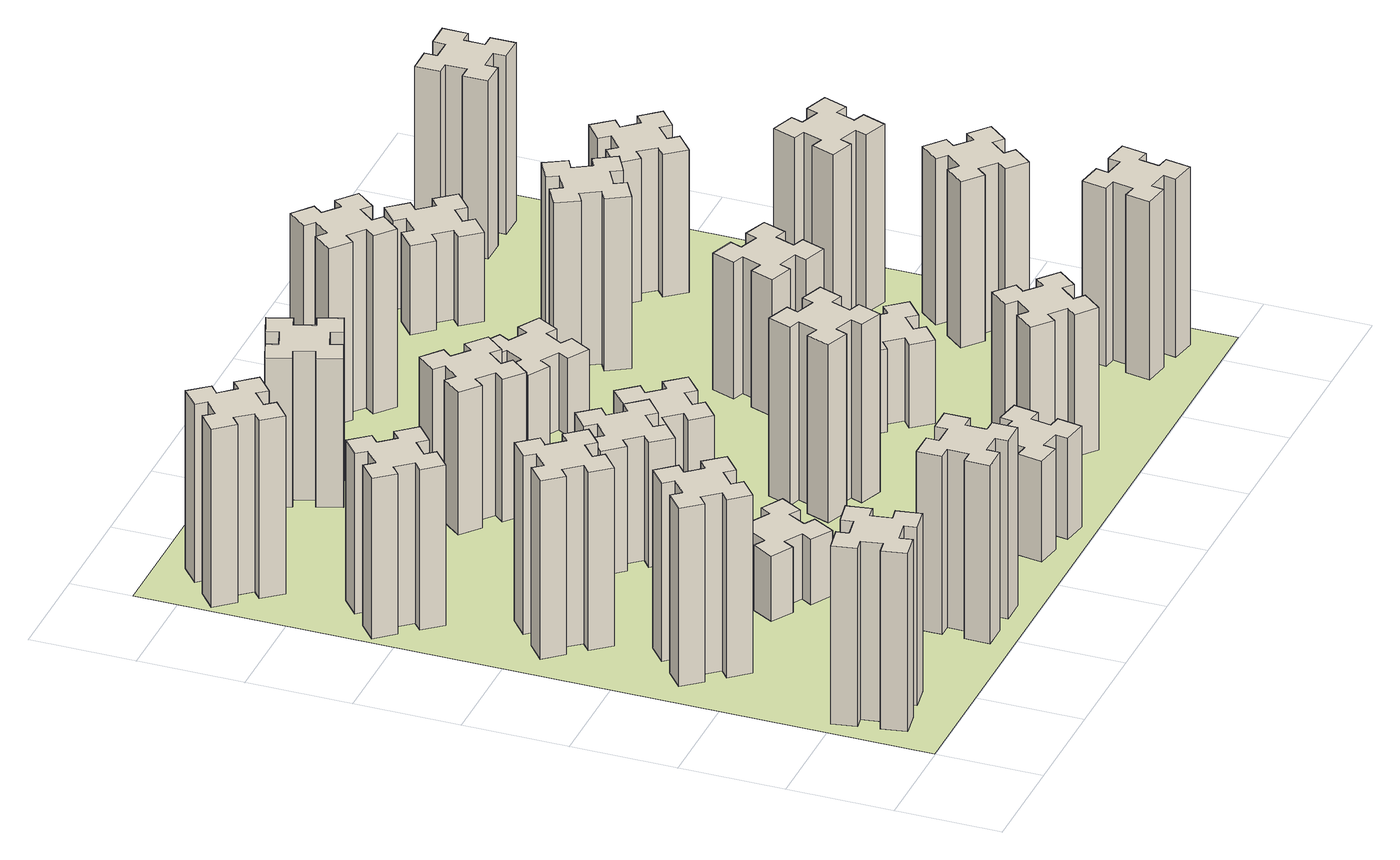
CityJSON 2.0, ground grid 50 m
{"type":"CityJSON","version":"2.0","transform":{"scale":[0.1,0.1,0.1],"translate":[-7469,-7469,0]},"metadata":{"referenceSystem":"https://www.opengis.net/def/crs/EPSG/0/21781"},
"CityObjects":{
"building1":{"type":"Building","attributes":{"class":"1000","function":"1000","usage":"1000","yearOfConstruction":2016,"roofType":"1000","measuredHeight":90,"storeysAboveGround":30,"storeysBelowGround":0},"geometry":[{"type":"Solid","lod":"1","boundaries":[[[[0,1,2,3,4,5,6,7,8,9,10,11,12,13,14,15,16,17,18,19]],[[17,16,20,21]],[[16,15,22,20]],[[15,14,23,22]],[[14,13,24,23]],[[13,12,25,24]],[[12,11,26,25]],[[11,10,27,26]],[[10,9,28,27]],[[9,8,29,28]],[[8,7,30,29]],[[7,6,31,30]],[[6,5,32,31]],[[5,4,33,32]],[[4,3,34,33]],[[3,2,35,34]],[[2,1,36,35]],[[1,0,37,36]],[[0,19,38,37]],[[19,18,39,38]],[[18,17,21,39]],[[24,25,26,27,28,29,30,31,32,33,34,35,36,37,38,39,21,20,22,23]]]]}]},
"building2":{"type":"Building","attributes":{"class":"1000","function":"1000","usage":"1000","yearOfConstruction":2016,"roofType":"1000","measuredHeight":90,"storeysAboveGround":30,"storeysBelowGround":0},"geometry":[{"type":"Solid","lod":"1","boundaries":[[[[40,41,42,43,44,45,46,47,48,49,50,51,52,53,54,55,56,57,58,59]],[[57,56,60,61]],[[56,55,62,60]],[[55,54,63,62]],[[54,53,64,63]],[[53,52,65,64]],[[52,51,66,65]],[[51,50,67,66]],[[50,49,68,67]],[[49,48,69,68]],[[48,47,70,69]],[[47,46,71,70]],[[46,45,72,71]],[[45,44,73,72]],[[44,43,74,73]],[[43,42,75,74]],[[42,41,76,75]],[[41,40,77,76]],[[40,59,78,77]],[[59,58,79,78]],[[58,57,61,79]],[[64,65,66,67,68,69,70,71,72,73,74,75,76,77,78,79,61,60,62,63]]]]}]},
"building3":{"type":"Building","attributes":{"class":"1000","function":"1000","usage":"1000","yearOfConstruction":2016,"roofType":"1000","measuredHeight":90,"storeysAboveGround":30,"storeysBelowGround":0},"geometry":[{"type":"Solid","lod":"1","boundaries":[[[[80,81,82,83,84,85,86,87,88,89,90,91,92,93,94,95,96,97,98,99]],[[97,96,100,101]],[[96,95,102,100]],[[95,94,103,102]],[[94,93,104,103]],[[93,92,105,104]],[[92,91,106,105]],[[91,90,107,106]],[[90,89,108,107]],[[89,88,109,108]],[[88,87,110,109]],[[87,86,111,110]],[[86,85,112,111]],[[85,84,113,112]],[[84,83,114,113]],[[83,82,115,114]],[[82,81,116,115]],[[81,80,117,116]],[[80,99,118,117]],[[99,98,119,118]],[[98,97,101,119]],[[104,105,106,107,108,109,110,111,112,113,114,115,116,117,118,119,101,100,102,103]]]]}]},
"building4":{"type":"Building","attributes":{"class":"1000","function":"1000","usage":"1000","yearOfConstruction":2016,"roofType":"1000","measuredHeight":81,"storeysAboveGround":30,"storeysBelowGround":0},"geometry":[{"type":"Solid","lod":"1","boundaries":[[[[120,121,122,123,124,125,126,127,128,129,130,131,132,133,134,135,136,137,138,139]],[[137,136,140,141]],[[136,135,142,140]],[[135,134,143,142]],[[134,133,144,143]],[[133,132,145,144]],[[132,131,146,145]],[[131,130,147,146]],[[130,129,148,147]],[[129,128,149,148]],[[128,127,150,149]],[[127,126,151,150]],[[126,125,152,151]],[[125,124,153,152]],[[124,123,154,153]],[[123,122,155,154]],[[122,121,156,155]],[[121,120,157,156]],[[120,139,158,157]],[[139,138,159,158]],[[138,137,141,159]],[[144,145,146,147,148,149,150,151,152,153,154,155,156,157,158,159,141,140,142,143]]]]}]},
"building5":{"type":"Building","attributes":{"class":"1000","function":"1000","usage":"1000","yearOfConstruction":2016,"roofType":"1000","measuredHeight":90,"storeysAboveGround":30,"storeysBelowGround":0},"geometry":[{"type":"Solid","lod":"1","boundaries":[[[[160,161,162,163,164,165,166,167,168,169,170,171,172,173,174,175,176,177,178,179]],[[177,176,180,181]],[[176,175,182,180]],[[175,174,183,182]],[[174,173,184,183]],[[173,172,185,184]],[[172,171,186,185]],[[171,170,187,186]],[[170,169,188,187]],[[169,168,189,188]],[[168,167,190,189]],[[167,166,191,190]],[[166,165,192,191]],[[165,164,193,192]],[[164,163,194,193]],[[163,162,195,194]],[[162,161,196,195]],[[161,160,197,196]],[[160,179,198,197]],[[179,178,199,198]],[[178,177,181,199]],[[184,185,186,187,188,189,190,191,192,193,194,195,196,197,198,199,181,180,182,183]]]]}]},
"building6":{"type":"Building","attributes":{"class":"1000","function":"1000","usage":"1000","yearOfConstruction":2016,"roofType":"1000","measuredHeight":90,"storeysAboveGround":30,"storeysBelowGround":0},"geometry":[{"type":"Solid","lod":"1","boundaries":[[[[200,201,202,203,204,205,206,207,208,209,210,211,212,213,214,215,216,217,218,219]],[[217,216,220,221]],[[216,215,222,220]],[[215,214,223,222]],[[214,213,224,223]],[[213,212,225,224]],[[212,211,226,225]],[[211,210,227,226]],[[210,209,228,227]],[[209,208,229,228]],[[208,207,230,229]],[[207,206,231,230]],[[206,205,232,231]],[[205,204,233,232]],[[204,203,234,233]],[[203,202,235,234]],[[202,201,236,235]],[[201,200,237,236]],[[200,219,238,237]],[[219,218,239,238]],[[218,217,221,239]],[[224,225,226,227,228,229,230,231,232,233,234,235,236,237,238,239,221,220,222,223]]]]}]},
"building7":{"type":"Building","attributes":{"class":"1000","function":"1000","usage":"1000","yearOfConstruction":2016,"roofType":"1000","measuredHeight":33,"storeysAboveGround":30,"storeysBelowGround":0},"geometry":[{"type":"Solid","lod":"1","boundaries":[[[[240,241,242,243,244,245,246,247,248,249,250,251,252,253,254,255,256,257,258,259]],[[257,256,260,261]],[[256,255,262,260]],[[255,254,263,262]],[[254,253,264,263]],[[253,252,265,264]],[[252,251,266,265]],[[251,250,267,266]],[[250,249,268,267]],[[249,248,269,268]],[[248,247,270,269]],[[247,246,271,270]],[[246,245,272,271]],[[245,244,273,272]],[[244,243,274,273]],[[243,242,275,274]],[[242,241,276,275]],[[241,240,277,276]],[[240,259,278,277]],[[259,258,279,278]],[[258,257,261,279]],[[264,265,266,267,268,269,270,271,272,273,274,275,276,277,278,279,261,260,262,263]]]]}]},
"building8":{"type":"Building","attributes":{"class":"1000","function":"1000","usage":"1000","yearOfConstruction":2016,"roofType":"1000","measuredHeight":63,"storeysAboveGround":30,"storeysBelowGround":0},"geometry":[{"type":"Solid","lod":"1","boundaries":[[[[280,281,282,283,284,285,286,287,288,289,290,291,292,293,294,295,296,297,298,299]],[[297,296,300,301]],[[296,295,302,300]],[[295,294,303,302]],[[294,293,304,303]],[[293,292,305,304]],[[292,291,306,305]],[[291,290,307,306]],[[290,289,308,307]],[[289,288,309,308]],[[288,287,310,309]],[[287,286,311,310]],[[286,285,312,311]],[[285,284,313,312]],[[284,283,314,313]],[[283,282,315,314]],[[282,281,316,315]],[[281,280,317,316]],[[280,299,318,317]],[[299,298,319,318]],[[298,297,301,319]],[[304,305,306,307,308,309,310,311,312,313,314,315,316,317,318,319,301,300,302,303]]]]}]},
"building9":{"type":"Building","attributes":{"class":"1000","function":"1000","usage":"1000","yearOfConstruction":2016,"roofType":"1000","measuredHeight":51,"storeysAboveGround":30,"storeysBelowGround":0},"geometry":[{"type":"Solid","lod":"1","boundaries":[[[[320,321,322,323,324,325,326,327,328,329,330,331,332,333,334,335,336,337,338,339]],[[337,336,340,341]],[[336,335,342,340]],[[335,334,343,342]],[[334,333,344,343]],[[333,332,345,344]],[[332,331,346,345]],[[331,330,347,346]],[[330,329,348,347]],[[329,328,349,348]],[[328,327,350,349]],[[327,326,351,350]],[[326,325,352,351]],[[325,324,353,352]],[[324,323,354,353]],[[323,322,355,354]],[[322,321,356,355]],[[321,320,357,356]],[[320,339,358,357]],[[339,338,359,358]],[[338,337,341,359]],[[344,345,346,347,348,349,350,351,352,353,354,355,356,357,358,359,341,340,342,343]]]]}]},
"building10":{"type":"Building","attributes":{"class":"1000","function":"1000","usage":"1000","yearOfConstruction":2016,"roofType":"1000","measuredHeight":72,"storeysAboveGround":30,"storeysBelowGround":0},"geometry":[{"type":"Solid","lod":"1","boundaries":[[[[360,361,362,363,364,365,366,367,368,369,370,371,372,373,374,375,376,377,378,379]],[[377,376,380,381]],[[376,375,382,380]],[[375,374,383,382]],[[374,373,384,383]],[[373,372,385,384]],[[372,371,386,385]],[[371,370,387,386]],[[370,369,388,387]],[[369,368,389,388]],[[368,367,390,389]],[[367,366,391,390]],[[366,365,392,391]],[[365,364,393,392]],[[364,363,394,393]],[[363,362,395,394]],[[362,361,396,395]],[[361,360,397,396]],[[360,379,398,397]],[[379,378,399,398]],[[378,377,381,399]],[[384,385,386,387,388,389,390,391,392,393,394,395,396,397,398,399,381,380,382,383]]]]}]},
"building11":{"type":"Building","attributes":{"class":"1000","function":"1000","usage":"1000","yearOfConstruction":2016,"roofType":"1000","measuredHeight":75,"storeysAboveGround":30,"storeysBelowGround":0},"geometry":[{"type":"Solid","lod":"1","boundaries":[[[[400,401,402,403,404,405,406,407,408,409,410,411,412,413,414,415,416,417,418,419]],[[417,416,420,421]],[[416,415,422,420]],[[415,414,423,422]],[[414,413,424,423]],[[413,412,425,424]],[[412,411,426,425]],[[411,410,427,426]],[[410,409,428,427]],[[409,408,429,428]],[[408,407,430,429]],[[407,406,431,430]],[[406,405,432,431]],[[405,404,433,432]],[[404,403,434,433]],[[403,402,435,434]],[[402,401,436,435]],[[401,400,437,436]],[[400,419,438,437]],[[419,418,439,438]],[[418,417,421,439]],[[424,425,426,427,428,429,430,431,432,433,434,435,436,437,438,439,421,420,422,423]]]]}]},
"building12":{"type":"Building","attributes":{"class":"1000","function":"1000","usage":"1000","yearOfConstruction":2016,"roofType":"1000","measuredHeight":90,"storeysAboveGround":30,"storeysBelowGround":0},"geometry":[{"type":"Solid","lod":"1","boundaries":[[[[440,441,442,443,444,445,446,447,448,449,450,451,452,453,454,455,456,457,458,459]],[[457,456,460,461]],[[456,455,462,460]],[[455,454,463,462]],[[454,453,464,463]],[[453,452,465,464]],[[452,451,466,465]],[[451,450,467,466]],[[450,449,468,467]],[[449,448,469,468]],[[448,447,470,469]],[[447,446,471,470]],[[446,445,472,471]],[[445,444,473,472]],[[444,443,474,473]],[[443,442,475,474]],[[442,441,476,475]],[[441,440,477,476]],[[440,459,478,477]],[[459,458,479,478]],[[458,457,461,479]],[[464,465,466,467,468,469,470,471,472,473,474,475,476,477,478,479,461,460,462,463]]]]}]},
"building13":{"type":"Building","attributes":{"class":"1000","function":"1000","usage":"1000","yearOfConstruction":2016,"roofType":"1000","measuredHeight":30,"storeysAboveGround":30,"storeysBelowGround":0},"geometry":[{"type":"Solid","lod":"1","boundaries":[[[[480,481,482,483,484,485,486,487,488,489,490,491,492,493,494,495,496,497,498,499]],[[497,496,500,501]],[[496,495,502,500]],[[495,494,503,502]],[[494,493,504,503]],[[493,492,505,504]],[[492,491,506,505]],[[491,490,507,506]],[[490,489,508,507]],[[489,488,509,508]],[[488,487,510,509]],[[487,486,511,510]],[[486,485,512,511]],[[485,484,513,512]],[[484,483,514,513]],[[483,482,515,514]],[[482,481,516,515]],[[481,480,517,516]],[[480,499,518,517]],[[499,498,519,518]],[[498,497,501,519]],[[504,505,506,507,508,509,510,511,512,513,514,515,516,517,518,519,501,500,502,503]]]]}]},
"building14":{"type":"Building","attributes":{"class":"1000","function":"1000","usage":"1000","yearOfConstruction":2016,"roofType":"1000","measuredHeight":39,"storeysAboveGround":30,"storeysBelowGround":0},"geometry":[{"type":"Solid","lod":"1","boundaries":[[[[520,521,522,523,524,525,526,527,528,529,530,531,532,533,534,535,536,537,538,539]],[[537,536,540,541]],[[536,535,542,540]],[[535,534,543,542]],[[534,533,544,543]],[[533,532,545,544]],[[532,531,546,545]],[[531,530,547,546]],[[530,529,548,547]],[[529,528,549,548]],[[528,527,550,549]],[[527,526,551,550]],[[526,525,552,551]],[[525,524,553,552]],[[524,523,554,553]],[[523,522,555,554]],[[522,521,556,555]],[[521,520,557,556]],[[520,539,558,557]],[[539,538,559,558]],[[538,537,541,559]],[[544,545,546,547,548,549,550,551,552,553,554,555,556,557,558,559,541,540,542,543]]]]}]},
"building15":{"type":"Building","attributes":{"class":"1000","function":"1000","usage":"1000","yearOfConstruction":2016,"roofType":"1000","measuredHeight":72,"storeysAboveGround":30,"storeysBelowGround":0},"geometry":[{"type":"Solid","lod":"1","boundaries":[[[[560,561,562,563,564,565,566,567,568,569,570,571,572,573,574,575,576,577,578,579]],[[577,576,580,581]],[[576,575,582,580]],[[575,574,583,582]],[[574,573,584,583]],[[573,572,585,584]],[[572,571,586,585]],[[571,570,587,586]],[[570,569,588,587]],[[569,568,589,588]],[[568,567,590,589]],[[567,566,591,590]],[[566,565,592,591]],[[565,564,593,592]],[[564,563,594,593]],[[563,562,595,594]],[[562,561,596,595]],[[561,560,597,596]],[[560,579,598,597]],[[579,578,599,598]],[[578,577,581,599]],[[584,585,586,587,588,589,590,591,592,593,594,595,596,597,598,599,581,580,582,583]]]]}]},
"building16":{"type":"Building","attributes":{"class":"1000","function":"1000","usage":"1000","yearOfConstruction":2016,"roofType":"1000","measuredHeight":90,"storeysAboveGround":30,"storeysBelowGround":0},"geometry":[{"type":"Solid","lod":"1","boundaries":[[[[600,601,602,603,604,605,606,607,608,609,610,611,612,613,614,615,616,617,618,619]],[[617,616,620,621]],[[616,615,622,620]],[[615,614,623,622]],[[614,613,624,623]],[[613,612,625,624]],[[612,611,626,625]],[[611,610,627,626]],[[610,609,628,627]],[[609,608,629,628]],[[608,607,630,629]],[[607,606,631,630]],[[606,605,632,631]],[[605,604,633,632]],[[604,603,634,633]],[[603,602,635,634]],[[602,601,636,635]],[[601,600,637,636]],[[600,619,638,637]],[[619,618,639,638]],[[618,617,621,639]],[[624,625,626,627,628,629,630,631,632,633,634,635,636,637,638,639,621,620,622,623]]]]}]},
"building17":{"type":"Building","attributes":{"class":"1000","function":"1000","usage":"1000","yearOfConstruction":2016,"roofType":"1000","measuredHeight":42,"storeysAboveGround":30,"storeysBelowGround":0},"geometry":[{"type":"Solid","lod":"1","boundaries":[[[[640,641,642,643,644,645,646,647,648,649,650,651,652,653,654,655,656,657,658,659]],[[657,656,660,661]],[[656,655,662,660]],[[655,654,663,662]],[[654,653,664,663]],[[653,652,665,664]],[[652,651,666,665]],[[651,650,667,666]],[[650,649,668,667]],[[649,648,669,668]],[[648,647,670,669]],[[647,646,671,670]],[[646,645,672,671]],[[645,644,673,672]],[[644,643,674,673]],[[643,642,675,674]],[[642,641,676,675]],[[641,640,677,676]],[[640,659,678,677]],[[659,658,679,678]],[[658,657,661,679]],[[664,665,666,667,668,669,670,671,672,673,674,675,676,677,678,679,661,660,662,663]]]]}]},
"building18":{"type":"Building","attributes":{"class":"1000","function":"1000","usage":"1000","yearOfConstruction":2016,"roofType":"1000","measuredHeight":69,"storeysAboveGround":30,"storeysBelowGround":0},"geometry":[{"type":"Solid","lod":"1","boundaries":[[[[680,681,682,683,684,685,686,687,688,689,690,691,692,693,694,695,696,697,698,699]],[[697,696,700,701]],[[696,695,702,700]],[[695,694,703,702]],[[694,693,704,703]],[[693,692,705,704]],[[692,691,706,705]],[[691,690,707,706]],[[690,689,708,707]],[[689,688,709,708]],[[688,687,710,709]],[[687,686,711,710]],[[686,685,712,711]],[[685,684,713,712]],[[684,683,714,713]],[[683,682,715,714]],[[682,681,716,715]],[[681,680,717,716]],[[680,699,718,717]],[[699,698,719,718]],[[698,697,701,719]],[[704,705,706,707,708,709,710,711,712,713,714,715,716,717,718,719,701,700,702,703]]]]}]},
"building19":{"type":"Building","attributes":{"class":"1000","function":"1000","usage":"1000","yearOfConstruction":2016,"roofType":"1000","measuredHeight":87,"storeysAboveGround":30,"storeysBelowGround":0},"geometry":[{"type":"Solid","lod":"1","boundaries":[[[[720,721,722,723,724,725,726,727,728,729,730,731,732,733,734,735,736,737,738,739]],[[737,736,740,741]],[[736,735,742,740]],[[735,734,743,742]],[[734,733,744,743]],[[733,732,745,744]],[[732,731,746,745]],[[731,730,747,746]],[[730,729,748,747]],[[729,728,749,748]],[[728,727,750,749]],[[727,726,751,750]],[[726,725,752,751]],[[725,724,753,752]],[[724,723,754,753]],[[723,722,755,754]],[[722,721,756,755]],[[721,720,757,756]],[[720,739,758,757]],[[739,738,759,758]],[[738,737,741,759]],[[744,745,746,747,748,749,750,751,752,753,754,755,756,757,758,759,741,740,742,743]]]]}]},
"building20":{"type":"Building","attributes":{"class":"1000","function":"1000","usage":"1000","yearOfConstruction":2016,"roofType":"1000","measuredHeight":90,"storeysAboveGround":30,"storeysBelowGround":0},"geometry":[{"type":"Solid","lod":"1","boundaries":[[[[760,761,762,763,764,765,766,767,768,769,770,771,772,773,774,775,776,777,778,779]],[[777,776,780,781]],[[776,775,782,780]],[[775,774,783,782]],[[774,773,784,783]],[[773,772,785,784]],[[772,771,786,785]],[[771,770,787,786]],[[770,769,788,787]],[[769,768,789,788]],[[768,767,790,789]],[[767,766,791,790]],[[766,765,792,791]],[[765,764,793,792]],[[764,763,794,793]],[[763,762,795,794]],[[762,761,796,795]],[[761,760,797,796]],[[760,779,798,797]],[[779,778,799,798]],[[778,777,781,799]],[[784,785,786,787,788,789,790,791,792,793,794,795,796,797,798,799,781,780,782,783]]]]}]},
"building21":{"type":"Building","attributes":{"class":"1000","function":"1000","usage":"1000","yearOfConstruction":2016,"roofType":"1000","measuredHeight":45,"storeysAboveGround":30,"storeysBelowGround":0},"geometry":[{"type":"Solid","lod":"1","boundaries":[[[[800,801,802,803,804,805,806,807,808,809,810,811,812,813,814,815,816,817,818,819]],[[817,816,820,821]],[[816,815,822,820]],[[815,814,823,822]],[[814,813,824,823]],[[813,812,825,824]],[[812,811,826,825]],[[811,810,827,826]],[[810,809,828,827]],[[809,808,829,828]],[[808,807,830,829]],[[807,806,831,830]],[[806,805,832,831]],[[805,804,833,832]],[[804,803,834,833]],[[803,802,835,834]],[[802,801,836,835]],[[801,800,837,836]],[[800,819,838,837]],[[819,818,839,838]],[[818,817,821,839]],[[824,825,826,827,828,829,830,831,832,833,834,835,836,837,838,839,821,820,822,823]]]]}]},
"building22":{"type":"Building","attributes":{"class":"1000","function":"1000","usage":"1000","yearOfConstruction":2016,"roofType":"1000","measuredHeight":84,"storeysAboveGround":30,"storeysBelowGround":0},"geometry":[{"type":"Solid","lod":"1","boundaries":[[[[840,841,842,843,844,845,846,847,848,849,850,851,852,853,854,855,856,857,858,859]],[[857,856,860,861]],[[856,855,862,860]],[[855,854,863,862]],[[854,853,864,863]],[[853,852,865,864]],[[852,851,866,865]],[[851,850,867,866]],[[850,849,868,867]],[[849,848,869,868]],[[848,847,870,869]],[[847,846,871,870]],[[846,845,872,871]],[[845,844,873,872]],[[844,843,874,873]],[[843,842,875,874]],[[842,841,876,875]],[[841,840,877,876]],[[840,859,878,877]],[[859,858,879,878]],[[858,857,861,879]],[[864,865,866,867,868,869,870,871,872,873,874,875,876,877,878,879,861,860,862,863]]]]}]},
"building23":{"type":"Building","attributes":{"class":"1000","function":"1000","usage":"1000","yearOfConstruction":2016,"roofType":"1000","measuredHeight":90,"storeysAboveGround":30,"storeysBelowGround":0},"geometry":[{"type":"Solid","lod":"1","boundaries":[[[[880,881,882,883,884,885,886,887,888,889,890,891,892,893,894,895,896,897,898,899]],[[897,896,900,901]],[[896,895,902,900]],[[895,894,903,902]],[[894,893,904,903]],[[893,892,905,904]],[[892,891,906,905]],[[891,890,907,906]],[[890,889,908,907]],[[889,888,909,908]],[[888,887,910,909]],[[887,886,911,910]],[[886,885,912,911]],[[885,884,913,912]],[[884,883,914,913]],[[883,882,915,914]],[[882,881,916,915]],[[881,880,917,916]],[[880,899,918,917]],[[899,898,919,918]],[[898,897,901,919]],[[904,905,906,907,908,909,910,911,912,913,914,915,916,917,918,919,901,900,902,903]]]]}]},
"building24":{"type":"Building","attributes":{"class":"1000","function":"1000","usage":"1000","yearOfConstruction":2016,"roofType":"1000","measuredHeight":72,"storeysAboveGround":30,"storeysBelowGround":0},"geometry":[{"type":"Solid","lod":"1","boundaries":[[[[920,921,922,923,924,925,926,927,928,929,930,931,932,933,934,935,936,937,938,939]],[[937,936,940,941]],[[936,935,942,940]],[[935,934,943,942]],[[934,933,944,943]],[[933,932,945,944]],[[932,931,946,945]],[[931,930,947,946]],[[930,929,948,947]],[[929,928,949,948]],[[928,927,950,949]],[[927,926,951,950]],[[926,925,952,951]],[[925,924,953,952]],[[924,923,954,953]],[[923,922,955,954]],[[922,921,956,955]],[[921,920,957,956]],[[920,939,958,957]],[[939,938,959,958]],[[938,937,941,959]],[[944,945,946,947,948,949,950,951,952,953,954,955,956,957,958,959,941,940,942,943]]]]}]},
"building25":{"type":"Building","attributes":{"class":"1000","function":"1000","usage":"1000","yearOfConstruction":2016,"roofType":"1000","measuredHeight":90,"storeysAboveGround":30,"storeysBelowGround":0},"geometry":[{"type":"Solid","lod":"1","boundaries":[[[[960,961,962,963,964,965,966,967,968,969,970,971,972,973,974,975,976,977,978,979]],[[977,976,980,981]],[[976,975,982,980]],[[975,974,983,982]],[[974,973,984,983]],[[973,972,985,984]],[[972,971,986,985]],[[971,970,987,986]],[[970,969,988,987]],[[969,968,989,988]],[[968,967,990,989]],[[967,966,991,990]],[[966,965,992,991]],[[965,964,993,992]],[[964,963,994,993]],[[963,962,995,994]],[[962,961,996,995]],[[961,960,997,996]],[[960,979,998,997]],[[979,978,999,998]],[[978,977,981,999]],[[984,985,986,987,988,989,990,991,992,993,994,995,996,997,998,999,981,980,982,983]]]]}]},
"landuse1":{"type":"LandUse","attributes":{"name":"plot1","function":"1010"},"geometry":[{"type":"MultiSurface","lod":"1","boundaries":[[[1000,1001,1002,1003]]]}]}
},
"vertices":[
[305,492,0],[207,475,0],[197,534,0],[78,513,0],[99,395,0],[158,405,0],[176,307,0],[117,297,0],[137,178,0],[256,199,0],[245,258,0],[344,276,0],[354,217,0],[472,237,0],[451,356,0],[392,345,0],[375,444,0],[434,454,0],[413,572,0],[295,551,0],[375,444,900],[434,454,900],[392,345,900],[451,356,900],[472,237,900],[354,217,900],[344,276,900],[245,258,900],[256,199,900],[137,178,900],[117,297,900],[176,307,900],[158,405,900],[99,395,900],[78,513,900],[197,534,900],[207,475,900],[305,492,900],[295,551,900],[413,572,900],
[492,1248,0],[427,1324,0],[473,1363,0],[396,1455,0],[304,1378,0],[343,1332,0],[266,1267,0],[228,1313,0],[136,1236,0],[213,1144,0],[259,1183,0],[323,1106,0],[277,1068,0],[354,976,0],[446,1053,0],[408,1099,0],[484,1163,0],[523,1117,0],[615,1194,0],[538,1286,0],[484,1163,900],[523,1117,900],[408,1099,900],[446,1053,900],[354,976,900],[277,1068,900],[323,1106,900],[259,1183,900],[213,1144,900],[136,1236,900],[228,1313,900],[266,1267,900],[343,1332,900],[304,1378,900],[396,1455,900],[473,1363,900],[427,1324,900],[492,1248,900],[538,1286,900],[615,1194,900],
[492,1888,0],[427,1964,0],[473,2003,0],[396,2095,0],[304,2018,0],[343,1972,0],[266,1907,0],[228,1953,0],[136,1876,0],[213,1784,0],[259,1823,0],[323,1746,0],[277,1708,0],[354,1616,0],[446,1693,0],[408,1739,0],[484,1803,0],[523,1757,0],[615,1834,0],[538,1926,0],[484,1803,900],[523,1757,900],[408,1739,900],[446,1693,900],[354,1616,900],[277,1708,900],[323,1746,900],[259,1823,900],[213,1784,900],[136,1876,900],[228,1953,900],[266,1907,900],[343,1972,900],[304,2018,900],[396,2095,900],[473,2003,900],[427,1964,900],[492,1888,900],[538,1926,900],[615,1834,900],
[243,2712,0],[166,2647,0],[128,2693,0],[36,2616,0],[113,2524,0],[159,2563,0],[223,2486,0],[177,2448,0],[254,2356,0],[346,2433,0],[308,2479,0],[384,2543,0],[423,2497,0],[515,2574,0],[438,2666,0],[392,2628,0],[327,2704,0],[373,2743,0],[296,2835,0],[204,2758,0],[327,2704,810],[373,2743,810],[392,2628,810],[438,2666,810],[515,2574,810],[423,2497,810],[384,2543,810],[308,2479,810],[346,2433,810],[254,2356,810],[177,2448,810],[223,2486,810],[159,2563,810],[113,2524,810],[36,2616,810],[128,2693,810],[166,2647,810],[243,2712,810],[204,2758,810],[296,2835,810],
[1225,225,0],[1225,325,0],[1285,325,0],[1285,445,0],[1165,445,0],[1165,385,0],[1065,385,0],[1065,445,0],[945,445,0],[945,325,0],[1005,325,0],[1005,225,0],[945,225,0],[945,105,0],[1065,105,0],[1065,165,0],[1165,165,0],[1165,105,0],[1285,105,0],[1285,225,0],[1165,165,900],[1165,105,900],[1065,165,900],[1065,105,900],[945,105,900],[945,225,900],[1005,225,900],[1005,325,900],[945,325,900],[945,445,900],[1065,445,900],[1065,385,900],[1165,385,900],[1165,445,900],[1285,445,900],[1285,325,900],[1225,325,900],[1225,225,900],[1285,225,900],[1285,105,900],
[243,3452,0],[166,3387,0],[128,3433,0],[36,3356,0],[113,3264,0],[159,3303,0],[223,3226,0],[177,3188,0],[254,3096,0],[346,3173,0],[308,3219,0],[384,3283,0],[423,3237,0],[515,3314,0],[438,3406,0],[392,3368,0],[327,3444,0],[373,3483,0],[296,3575,0],[204,3498,0],[327,3444,900],[373,3483,900],[392,3368,900],[438,3406,900],[515,3314,900],[423,3237,900],[384,3283,900],[308,3219,900],[346,3173,900],[254,3096,900],[177,3188,900],[223,3226,900],[159,3303,900],[113,3264,900],[36,3356,900],[128,3433,900],[166,3387,900],[243,3452,900],[204,3498,900],[296,3575,900],
[1086,1017,0],[1136,1104,0],[1188,1074,0],[1248,1178,0],[1144,1238,0],[1114,1186,0],[1027,1236,0],[1057,1288,0],[953,1348,0],[893,1244,0],[945,1214,0],[895,1127,0],[843,1157,0],[783,1053,0],[887,993,0],[917,1045,0],[1004,995,0],[974,943,0],[1078,883,0],[1138,987,0],[1004,995,330],[974,943,330],[917,1045,330],[887,993,330],[783,1053,330],[843,1157,330],[895,1127,330],[945,1214,330],[893,1244,330],[953,1348,330],[1057,1288,330],[1027,1236,330],[1114,1186,330],[1144,1238,330],[1248,1178,330],[1188,1074,330],[1136,1104,330],[1086,1017,330],[1138,987,330],[1078,883,330],
[1083,1972,0],[1006,1907,0],[968,1953,0],[876,1876,0],[953,1784,0],[999,1823,0],[1063,1746,0],[1017,1708,0],[1094,1616,0],[1186,1693,0],[1148,1739,0],[1224,1803,0],[1263,1757,0],[1355,1834,0],[1278,1926,0],[1232,1888,0],[1167,1964,0],[1213,2003,0],[1136,2095,0],[1044,2018,0],[1167,1964,630],[1213,2003,630],[1232,1888,630],[1278,1926,630],[1355,1834,630],[1263,1757,630],[1224,1803,630],[1148,1739,630],[1186,1693,630],[1094,1616,630],[1017,1708,630],[1063,1746,630],[999,1823,630],[953,1784,630],[876,1876,630],[968,1953,630],[1006,1907,630],[1083,1972,630],[1044,2018,630],[1136,2095,630],
[1756,344,0],[1738,245,0],[1679,256,0],[1658,137,0],[1777,117,0],[1787,176,0],[1885,158,0],[1875,99,0],[1993,78,0],[2014,197,0],[1955,207,0],[1972,305,0],[2031,295,0],[2052,413,0],[1934,434,0],[1924,375,0],[1825,392,0],[1836,451,0],[1717,472,0],[1697,354,0],[1825,392,510],[1836,451,510],[1924,375,510],[1934,434,510],[2052,413,510],[2031,295,510],[1972,305,510],[1955,207,510],[2014,197,510],[1993,78,510],[1875,99,510],[1885,158,510],[1787,176,510],[1777,117,510],[1658,137,510],[1679,256,510],[1738,245,510],[1756,344,510],[1697,354,510],[1717,472,510],
[1267,2486,0],[1332,2563,0],[1378,2524,0],[1455,2616,0],[1363,2693,0],[1324,2647,0],[1248,2712,0],[1286,2758,0],[1194,2835,0],[1117,2743,0],[1163,2704,0],[1099,2628,0],[1053,2666,0],[976,2574,0],[1068,2497,0],[1106,2543,0],[1183,2479,0],[1144,2433,0],[1236,2356,0],[1313,2448,0],[1183,2479,720],[1144,2433,720],[1106,2543,720],[1068,2497,720],[976,2574,720],[1053,2666,720],[1099,2628,720],[1163,2704,720],[1117,2743,720],[1194,2835,720],[1286,2758,720],[1248,2712,720],[1324,2647,720],[1363,2693,720],[1455,2616,720],[1378,2524,720],[1332,2563,720],[1267,2486,720],[1313,2448,720],[1236,2356,720],
[1125,3456,0],[1031,3422,0],[1010,3478,0],[897,3437,0],[939,3324,0],[995,3345,0],[1029,3251,0],[973,3230,0],[1014,3117,0],[1127,3159,0],[1106,3215,0],[1200,3249,0],[1220,3193,0],[1333,3234,0],[1292,3347,0],[1236,3326,0],[1202,3420,0],[1258,3440,0],[1217,3553,0],[1104,3512,0],[1202,3420,750],[1258,3440,750],[1236,3326,750],[1292,3347,750],[1333,3234,750],[1220,3193,750],[1200,3249,750],[1106,3215,750],[1127,3159,750],[1014,3117,750],[973,3230,750],[1029,3251,750],[995,3345,750],[939,3324,750],[897,3437,750],[1010,3478,750],[1031,3422,750],[1125,3456,750],[1104,3512,750],[1217,3553,750],
[1769,1300,0],[1735,1206,0],[1679,1227,0],[1637,1114,0],[1750,1073,0],[1771,1129,0],[1865,1095,0],[1844,1039,0],[1957,997,0],[1998,1110,0],[1942,1131,0],[1976,1225,0],[2032,1204,0],[2073,1317,0],[1960,1358,0],[1940,1302,0],[1846,1336,0],[1867,1392,0],[1754,1433,0],[1713,1320,0],[1846,1336,900],[1867,1392,900],[1940,1302,900],[1960,1358,900],[2073,1317,900],[2032,1204,900],[1976,1225,900],[1942,1131,900],[1998,1110,900],[1957,997,900],[1844,1039,900],[1865,1095,900],[1771,1129,900],[1750,1073,900],[1637,1114,900],[1679,1227,900],[1735,1206,900],[1769,1300,900],[1713,1320,900],[1754,1433,900],
[1972,1988,0],[1907,2064,0],[1953,2103,0],[1876,2195,0],[1784,2118,0],[1823,2072,0],[1746,2007,0],[1708,2053,0],[1616,1976,0],[1693,1884,0],[1739,1923,0],[1803,1846,0],[1757,1808,0],[1834,1716,0],[1926,1793,0],[1888,1839,0],[1964,1903,0],[2003,1857,0],[2095,1934,0],[2018,2026,0],[1964,1903,300],[2003,1857,300],[1888,1839,300],[1926,1793,300],[1834,1716,300],[1757,1808,300],[1803,1846,300],[1739,1923,300],[1693,1884,300],[1616,1976,300],[1708,2053,300],[1746,2007,300],[1823,2072,300],[1784,2118,300],[1876,2195,300],[1953,2103,300],[1907,2064,300],[1972,1988,300],[2018,2026,300],[2095,1934,300],
[2026,2497,0],[2076,2584,0],[2128,2554,0],[2188,2658,0],[2084,2718,0],[2054,2666,0],[1967,2716,0],[1997,2768,0],[1893,2828,0],[1833,2724,0],[1885,2694,0],[1835,2607,0],[1783,2637,0],[1723,2533,0],[1827,2473,0],[1857,2525,0],[1944,2475,0],[1914,2423,0],[2018,2363,0],[2078,2467,0],[1944,2475,390],[1914,2423,390],[1857,2525,390],[1827,2473,390],[1723,2533,390],[1783,2637,390],[1835,2607,390],[1885,2694,390],[1833,2724,390],[1893,2828,390],[1997,2768,390],[1967,2716,390],[2054,2666,390],[2084,2718,390],[2188,2658,390],[2128,2554,390],[2076,2584,390],[2026,2497,390],[2078,2467,390],[2018,2363,390],
[2486,423,0],[2563,359,0],[2524,313,0],[2616,236,0],[2693,328,0],[2647,366,0],[2712,443,0],[2758,404,0],[2835,496,0],[2743,573,0],[2704,527,0],[2628,592,0],[2666,638,0],[2574,715,0],[2497,623,0],[2543,584,0],[2479,508,0],[2433,546,0],[2356,454,0],[2448,377,0],[2479,508,720],[2433,546,720],[2543,584,720],[2497,623,720],[2574,715,720],[2666,638,720],[2628,592,720],[2704,527,720],[2743,573,720],[2835,496,720],[2758,404,720],[2712,443,720],[2647,366,720],[2693,328,720],[2616,236,720],[2524,313,720],[2563,359,720],[2486,423,720],[2448,377,720],[2356,454,720],
[1746,3383,0],[1823,3319,0],[1784,3273,0],[1876,3196,0],[1953,3288,0],[1907,3326,0],[1972,3403,0],[2018,3364,0],[2095,3456,0],[2003,3533,0],[1964,3487,0],[1888,3552,0],[1926,3598,0],[1834,3675,0],[1757,3583,0],[1803,3544,0],[1739,3468,0],[1693,3506,0],[1616,3414,0],[1708,3337,0],[1739,3468,900],[1693,3506,900],[1803,3544,900],[1757,3583,900],[1834,3675,900],[1926,3598,900],[1888,3552,900],[1964,3487,900],[2003,3533,900],[2095,3456,900],[2018,3364,900],[1972,3403,900],[1907,3326,900],[1953,3288,900],[1876,3196,900],[1784,3273,900],[1823,3319,900],[1746,3383,900],[1708,3337,900],[1616,3414,900],
[2563,1332,0],[2486,1267,0],[2448,1313,0],[2356,1236,0],[2433,1144,0],[2479,1183,0],[2543,1106,0],[2497,1068,0],[2574,976,0],[2666,1053,0],[2628,1099,0],[2704,1163,0],[2743,1117,0],[2835,1194,0],[2758,1286,0],[2712,1248,0],[2647,1324,0],[2693,1363,0],[2616,1455,0],[2524,1378,0],[2647,1324,420],[2693,1363,420],[2712,1248,420],[2758,1286,420],[2835,1194,420],[2743,1117,420],[2704,1163,420],[2628,1099,420],[2666,1053,420],[2574,976,420],[2497,1068,420],[2543,1106,420],[2479,1183,420],[2433,1144,420],[2356,1236,420],[2448,1313,420],[2486,1267,420],[2563,1332,420],[2524,1378,420],[2616,1455,420],
[2682,1671,0],[2716,1765,0],[2772,1744,0],[2813,1857,0],[2700,1898,0],[2680,1842,0],[2586,1876,0],[2607,1932,0],[2494,1973,0],[2453,1860,0],[2509,1840,0],[2475,1746,0],[2419,1767,0],[2377,1654,0],[2490,1613,0],[2511,1669,0],[2605,1635,0],[2584,1579,0],[2697,1537,0],[2738,1650,0],[2605,1635,690],[2584,1579,690],[2511,1669,690],[2490,1613,690],[2377,1654,690],[2419,1767,690],[2475,1746,690],[2509,1840,690],[2453,1860,690],[2494,1973,690],[2607,1932,690],[2586,1876,690],[2680,1842,690],[2700,1898,690],[2813,1857,690],[2772,1744,690],[2716,1765,690],[2682,1671,690],[2738,1650,690],[2697,1537,690],
[2607,2475,0],[2694,2525,0],[2724,2473,0],[2828,2533,0],[2768,2637,0],[2716,2607,0],[2666,2694,0],[2718,2724,0],[2658,2828,0],[2554,2768,0],[2584,2716,0],[2497,2666,0],[2467,2718,0],[2363,2658,0],[2423,2554,0],[2475,2584,0],[2525,2497,0],[2473,2467,0],[2533,2363,0],[2637,2423,0],[2525,2497,870],[2473,2467,870],[2475,2584,870],[2423,2554,870],[2363,2658,870],[2467,2718,870],[2497,2666,870],[2584,2716,870],[2554,2768,870],[2658,2828,870],[2718,2724,870],[2666,2694,870],[2716,2607,870],[2768,2637,870],[2828,2533,870],[2724,2473,870],[2694,2525,870],[2607,2475,870],[2637,2423,870],[2533,2363,870],
[3504,475,0],[3405,492,0],[3416,551,0],[3297,572,0],[3277,454,0],[3336,444,0],[3318,345,0],[3259,356,0],[3238,237,0],[3357,217,0],[3367,276,0],[3465,258,0],[3455,199,0],[3573,178,0],[3594,297,0],[3535,307,0],[3552,405,0],[3611,395,0],[3632,513,0],[3514,534,0],[3552,405,900],[3611,395,900],[3535,307,900],[3594,297,900],[3573,178,900],[3455,199,900],[3465,258,900],[3367,276,900],[3357,217,900],[3238,237,900],[3259,356,900],[3318,345,900],[3336,444,900],[3277,454,900],[3297,572,900],[3416,551,900],[3405,492,900],[3504,475,900],[3514,534,900],[3632,513,900],
[2812,3368,0],[2747,3444,0],[2793,3483,0],[2716,3575,0],[2624,3498,0],[2663,3452,0],[2586,3387,0],[2548,3433,0],[2456,3356,0],[2533,3264,0],[2579,3303,0],[2643,3226,0],[2597,3188,0],[2674,3096,0],[2766,3173,0],[2728,3219,0],[2804,3283,0],[2843,3237,0],[2935,3314,0],[2858,3406,0],[2804,3283,450],[2843,3237,450],[2728,3219,450],[2766,3173,450],[2674,3096,450],[2597,3188,450],[2643,3226,450],[2579,3303,450],[2533,3264,450],[2456,3356,450],[2548,3433,450],[2586,3387,450],[2663,3452,450],[2624,3498,450],[2716,3575,450],[2793,3483,450],[2747,3444,450],[2812,3368,450],[2858,3406,450],[2935,3314,450],
[3487,1006,0],[3552,1083,0],[3598,1044,0],[3675,1136,0],[3583,1213,0],[3544,1167,0],[3468,1232,0],[3506,1278,0],[3414,1355,0],[3337,1263,0],[3383,1224,0],[3319,1148,0],[3273,1186,0],[3196,1094,0],[3288,1017,0],[3326,1063,0],[3403,999,0],[3364,953,0],[3456,876,0],[3533,968,0],[3403,999,840],[3364,953,840],[3326,1063,840],[3288,1017,840],[3196,1094,840],[3273,1186,840],[3319,1148,840],[3383,1224,840],[3337,1263,840],[3414,1355,840],[3506,1278,840],[3468,1232,840],[3544,1167,840],[3583,1213,840],[3675,1136,840],[3598,1044,840],[3552,1083,840],[3487,1006,840],[3533,968,840],[3456,876,840],
[3420,1842,0],[3326,1876,0],[3347,1932,0],[3234,1973,0],[3193,1860,0],[3249,1840,0],[3215,1746,0],[3159,1767,0],[3117,1654,0],[3230,1613,0],[3251,1669,0],[3345,1635,0],[3324,1579,0],[3437,1537,0],[3478,1650,0],[3422,1671,0],[3456,1765,0],[3512,1744,0],[3553,1857,0],[3440,1898,0],[3456,1765,900],[3512,1744,900],[3422,1671,900],[3478,1650,900],[3437,1537,900],[3324,1579,900],[3345,1635,900],[3251,1669,900],[3230,1613,900],[3117,1654,900],[3159,1767,900],[3215,1746,900],[3249,1840,900],[3193,1860,900],[3234,1973,900],[3347,1932,900],[3326,1876,900],[3420,1842,900],[3440,1898,900],[3553,1857,900],
[3119,2563,0],[3183,2486,0],[3137,2448,0],[3214,2356,0],[3306,2433,0],[3268,2479,0],[3344,2543,0],[3383,2497,0],[3475,2574,0],[3398,2666,0],[3352,2628,0],[3287,2704,0],[3333,2743,0],[3256,2835,0],[3164,2758,0],[3203,2712,0],[3126,2647,0],[3088,2693,0],[2996,2616,0],[3073,2524,0],[3126,2647,720],[3088,2693,720],[3203,2712,720],[3164,2758,720],[3256,2835,720],[3333,2743,720],[3287,2704,720],[3352,2628,720],[3398,2666,720],[3475,2574,720],[3383,2497,720],[3344,2543,720],[3268,2479,720],[3306,2433,720],[3214,2356,720],[3137,2448,720],[3183,2486,720],[3119,2563,720],[3073,2524,720],[2996,2616,720],
[3285,3325,0],[3385,3325,0],[3385,3265,0],[3505,3265,0],[3505,3385,0],[3445,3385,0],[3445,3485,0],[3505,3485,0],[3505,3605,0],[3385,3605,0],[3385,3545,0],[3285,3545,0],[3285,3605,0],[3165,3605,0],[3165,3485,0],[3225,3485,0],[3225,3385,0],[3165,3385,0],[3165,3265,0],[3285,3265,0],[3225,3385,900],[3165,3385,900],[3225,3485,900],[3165,3485,900],[3165,3605,900],[3285,3605,900],[3285,3545,900],[3385,3545,900],[3385,3605,900],[3505,3605,900],[3505,3485,900],[3445,3485,900],[3445,3385,900],[3505,3385,900],[3505,3265,900],[3385,3265,900],[3385,3325,900],[3285,3325,900],[3285,3265,900],[3165,3265,900],
[5,3705,0],[3705,3705,0],[3705,5,0],[5,5,0]
]}
